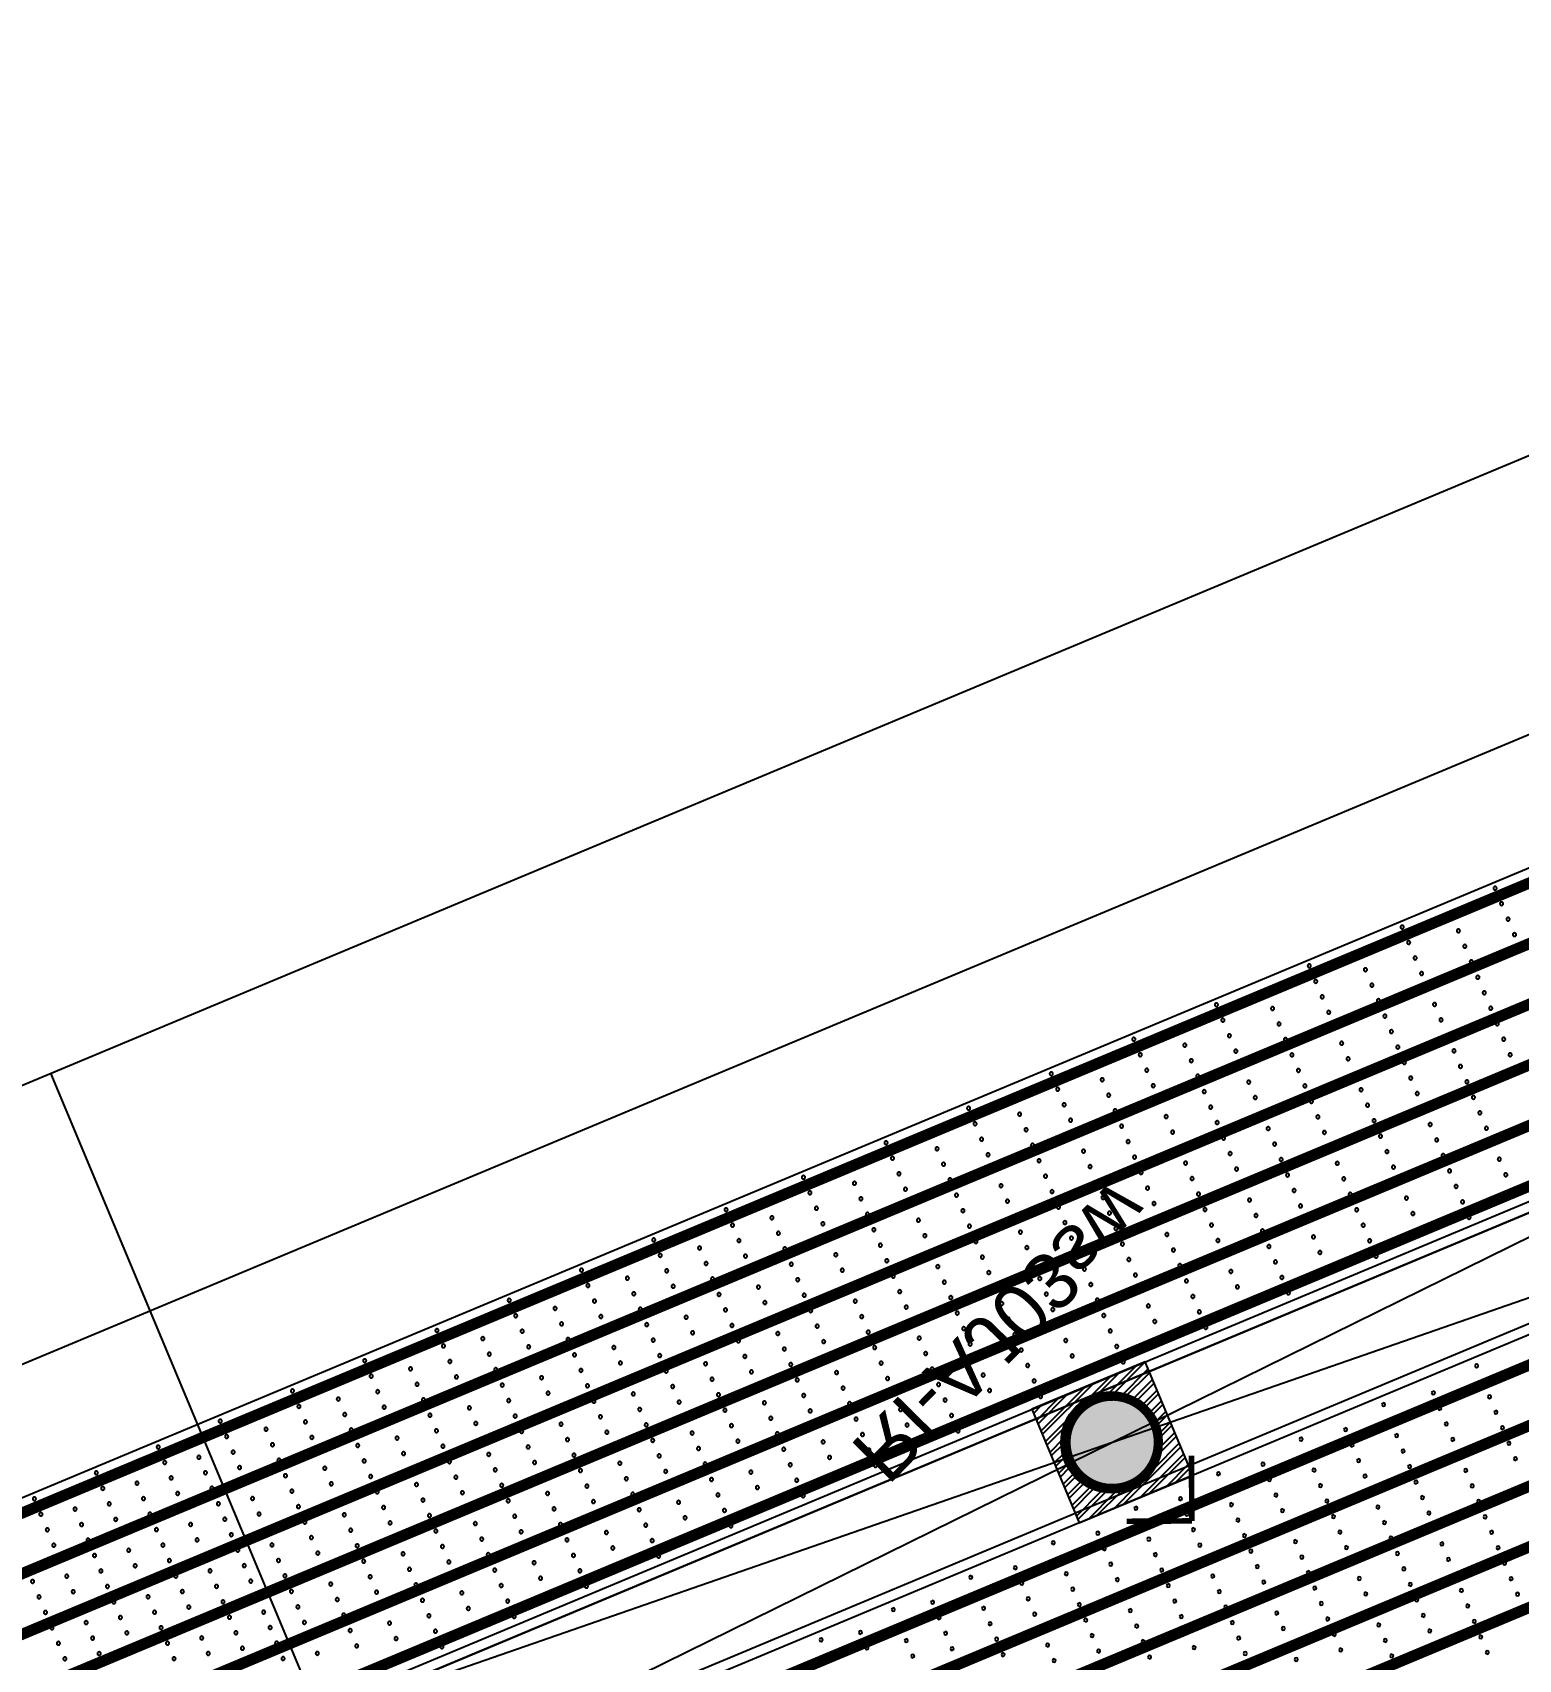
# Model space of a CAD drawing. Header units: millimetres. Extents: x 768159 to 833032, y -1374957 to -1225629.
# Drawn here: x 814811 to 817467, y -1273414 to -1270505 of the extents above; entities that cross this region are included whole.
import ezdxf
from ezdxf.enums import TextEntityAlignment as Align
from ezdxf.xclip import XClip

# ---------------------------------------------------------------- set-up
doc = ezdxf.new("R2010")
doc.units = ezdxf.units.MM
doc.header["$LTSCALE"] = 10
doc.header["$MEASUREMENT"] = 0
doc.header["$XCLIPFRAME"] = 0
doc.set_wipeout_variables(frame=1)
doc.linetypes.add('CENTER', pattern=[50.8, 31.75, -6.35, 6.35, -6.35])
for name, color, linetype in [('I—平顶—分格线', 8, 'Continuous'), ('I—平顶—暖通', 144, 'Continuous'), ('I—平顶—灯具', 62, 'Continuous'), ('I—平顶—造型', 122, 'Continuous')]:
    doc.layers.add(name, color=color, linetype=linetype)
doc.styles.add('ARIAL', font='arial.ttf')
doc.styles.get("Standard").update_dxf_attribs({"font": 'arial.ttf'})
doc.dimstyles.new('標準', dxfattribs={"dimtxt": 2.5, "dimasz": 0.8, "dimexe": 0, "dimexo": 0, "dimgap": 1, "dimtad": 1, "dimdec": 0, "dimzin": 0, "dimdsep": 46, "dimtxsty": 'Standard', "dimblk": 'DOT', "dimcen": 1, "dimaunit": 1, "dimadec": 3, "dimazin": 0, "dimtfac": 1, "dimtdec": 0, "dimtmove": 2, "dimatfit": 3, "dimfxl": 1, "dimtolj": 1, "dimtzin": 0, "dimarcsym": 0})

# ---------------------------------------------------------------- blocks, each defined once
blk = doc.blocks.new('7890')
at = {"layer": 'I—平顶—分格线', "color": 1}
for centre in [(-2750, -20), (-2610, -20), (-2470, -20), (-2330, -20), (-2190, -20), (-2050, -20), (-2820, -35), (-2750, -50), (-2680, -35), (-2610, -50), (-2540, -35), (-2470, -50), (-2400, -35), (-2330, -50), (-2260, -35), (-2190, -50), (-2120, -35), (-2050, -50), (-1980, -35), (-2890, -80), (-2820, -65), (-2750, -80), (-2680, -65), (-2610, -80), (-2540, -65), (-2470, -80), (-2400, -65), (-2330, -80), (-2260, -65), (-2190, -80), (-2120, -65), (-2050, -80), (-1980, -65), (-2960, -95), (-2890, -110), (-2820, -95), (-2750, -110), (-2680, -95), (-2610, -110), (-2540, -95), (-2470, -110), (-2400, -95), (-2330, -110), (-2260, -95), (-2190, -110), (-2120, -95), (-2050, -110), (-1980, -95), (-2960, -125), (-2890, -140), (-2820, -125), (-2750, -140), (-2680, -125), (-2610, -140), (-2540, -125), (-2470, -140), (-2400, -125), (-2330, -140), (-2260, -125), (-2190, -140), (-2120, -125), (-2050, -140), (-1980, -125), (-2960, -155), (-2890, -170), (-2820, -155), (-2750, -170), (-2680, -155), (-2610, -170), (-2540, -155), (-2470, -170), (-2400, -155), (-2330, -170), (-2260, -155), (-2190, -170), (-2120, -155), (-2050, -170), (-1980, -155), (-2960, -185), (-2890, -200), (-2820, -185), (-2750, -200), (-2680, -185), (-2610, -200), (-2540, -185), (-2470, -200), (-2400, -185), (-2330, -200), (-2260, -185), (-2190, -200), (-2120, -185), (-2050, -200), (-1980, -185), (-2960, -215), (-2890, -230), (-2820, -215), (-2750, -230), (-2680, -215), (-2610, -230), (-2540, -215), (-2470, -230), (-2400, -215), (-2330, -230), (-2260, -215), (-2190, -230), (-2120, -215), (-2050, -230), (-1980, -215), (-2960, -245), (-2890, -260), (-2820, -245), (-2750, -260), (-2680, -245), (-2610, -260), (-2540, -245), (-2470, -260), (-2400, -245), (-2330, -260), (-2260, -245), (-2190, -260), (-2120, -245), (-2050, -260), (-1980, -245), (-2960, -275), (-2890, -290), (-2820, -275), (-2750, -290), (-2680, -275), (-2610, -290), (-2540, -275), (-2470, -290), (-2400, -275), (-2330, -290), (-2260, -275), (-2190, -290), (-2120, -275), (-2050, -290), (-1980, -275), (-2960, -305), (-2890, -320), (-2820, -305), (-2750, -320), (-2680, -305), (-2610, -320), (-2540, -305), (-2470, -320), (-2400, -305), (-2330, -320), (-2260, -305), (-2190, -320), (-2120, -305), (-2050, -320), (-1980, -305), (-2960, -335), (-2890, -350), (-2820, -335), (-2750, -350), (-2680, -335), (-2610, -350), (-2540, -335), (-2470, -350), (-2400, -335), (-2330, -350), (-2260, -335), (-2190, -350), (-2120, -335), (-2050, -350), (-1980, -335), (-2960, -365), (-2890, -380), (-2820, -365), (-2750, -380), (-2680, -365), (-2610, -380), (-2540, -365), (-2470, -380), (-2400, -365), (-2330, -380), (-2260, -365), (-2190, -380), (-2120, -365), (-2050, -380), (-1980, -365), (-2960, -395), (-2890, -410), (-2820, -395), (-2750, -410), (-2680, -395), (-2610, -410), (-2540, -395), (-2470, -410), (-2400, -395), (-2330, -410), (-2260, -395), (-2190, -410), (-2120, -395), (-2050, -410), (-1980, -395), (-2960, -425), (-2820, -425), (-2680, -425), (-2540, -425), (-2400, -425), (-2260, -425), (-2120, -425), (-1980, -425), (-2960, -455), (-2890, -440), (-2820, -455), (-2750, -440), (-2680, -455), (-2610, -440), (-2540, -455), (-2470, -440), (-2400, -455), (-2330, -440), (-2260, -455), (-2190, -440), (-2120, -455), (-2050, -440), (-1980, -455), (-2960, -485), (-2890, -470), (-2820, -485), (-2750, -470), (-2680, -485), (-2610, -470), (-2540, -485), (-2470, -470), (-2400, -485), (-2330, -470), (-2260, -485), (-2190, -470), (-2120, -485), (-2050, -470), (-1980, -485), (-2960, -515), (-2890, -500), (-2820, -515), (-2750, -500), (-2680, -515), (-2610, -500), (-2540, -515), (-2470, -500), (-2400, -515), (-2330, -500), (-2260, -515), (-2190, -500), (-2120, -515), (-2050, -500), (-1980, -515), (-2960, -545), (-2890, -530), (-2820, -545), (-2750, -530), (-2680, -545), (-2610, -530), (-2540, -545), (-2470, -530), (-2400, -545), (-2330, -530), (-2260, -545), (-2190, -530), (-2120, -545), (-2050, -530), (-1980, -545), (-1980, -1295), (-2050, -1340), (-1980, -1325), (-2120, -1355), (-2050, -1370), (-1980, -1355), (-2120, -1385), (-1980, -1385)]:
    blk.add_circle(centre, 3, dxfattribs=at)
at = {"layer": 'I—平顶—分格线', "color": 3}
for centre in [(-1910, -20), (-1750, -20), (-1590, -20), (-1430, -20), (-1270, -20), (-1110, -20), (-1910, -50), (-1830, -35), (-1750, -50), (-1670, -35), (-1590, -50), (-1510, -35), (-1430, -50), (-1350, -35), (-1270, -50), (-1190, -35), (-1110, -50), (-1030, -35), (-1910, -80), (-1830, -65), (-1750, -80), (-1670, -65), (-1590, -80), (-1510, -65), (-1430, -80), (-1350, -65), (-1270, -80), (-1190, -65), (-1110, -80), (-1030, -65), (-1910, -110), (-1830, -95), (-1750, -110), (-1670, -95), (-1590, -110), (-1510, -95), (-1430, -110), (-1350, -95), (-1270, -110), (-1190, -95), (-1110, -110), (-1030, -95), (-1910, -140), (-1830, -125), (-1750, -140), (-1670, -125), (-1590, -140), (-1510, -125), (-1430, -140), (-1350, -125), (-1270, -140), (-1190, -125), (-1110, -140), (-1030, -125), (-1910, -170), (-1830, -155), (-1750, -170), (-1670, -155), (-1590, -170), (-1510, -155), (-1430, -170), (-1350, -155), (-1270, -170), (-1190, -155), (-1110, -170), (-1030, -155), (-1910, -200), (-1830, -185), (-1750, -200), (-1670, -185), (-1590, -200), (-1510, -185), (-1430, -200), (-1350, -185), (-1270, -200), (-1190, -185), (-1110, -200), (-1030, -185), (-1910, -230), (-1830, -215), (-1750, -230), (-1670, -215), (-1590, -230), (-1510, -215), (-1430, -230), (-1350, -215), (-1270, -230), (-1190, -215), (-1110, -230), (-1030, -215), (-1910, -260), (-1830, -245), (-1750, -260), (-1670, -245), (-1590, -260), (-1510, -245), (-1430, -260), (-1350, -245), (-1270, -260), (-1190, -245), (-1110, -260), (-1030, -245), (-1910, -290), (-1830, -275), (-1750, -290), (-1670, -275), (-1590, -290), (-1510, -275), (-1430, -290), (-1350, -275), (-1270, -290), (-1190, -275), (-1110, -290), (-1030, -275), (-1910, -320), (-1830, -305), (-1750, -320), (-1670, -305), (-1590, -320), (-1510, -305), (-1430, -320), (-1350, -305), (-1270, -320), (-1190, -305), (-1110, -320), (-1030, -305), (-1910, -350), (-1830, -335), (-1750, -350), (-1670, -335), (-1590, -350), (-1510, -335), (-1430, -350), (-1350, -335), (-1270, -350), (-1190, -335), (-1110, -350), (-1030, -335), (-1910, -380), (-1830, -365), (-1750, -380), (-1670, -365), (-1590, -380), (-1510, -365), (-1430, -380), (-1350, -365), (-1270, -380), (-1190, -365), (-1110, -380), (-1030, -365), (-1910, -410), (-1830, -395), (-1750, -410), (-1670, -395), (-1590, -410), (-1510, -395), (-1430, -410), (-1350, -395), (-1270, -410), (-1190, -395), (-1110, -410), (-1030, -395), (-1830, -425), (-1670, -425), (-1510, -425), (-1350, -425), (-1190, -425), (-1030, -425), (-1910, -440), (-1830, -455), (-1750, -440), (-1670, -455), (-1590, -440), (-1510, -455), (-1430, -440), (-1350, -455), (-1270, -440), (-1190, -455), (-1110, -440), (-1030, -455), (-1910, -470), (-1830, -485), (-1750, -470), (-1670, -485), (-1590, -470), (-1510, -485), (-1430, -470), (-1350, -485), (-1270, -470), (-1190, -485), (-1110, -470), (-1030, -485), (-1910, -500), (-1830, -515), (-1750, -500), (-1670, -515), (-1590, -500), (-1510, -515), (-1430, -500), (-1350, -515), (-1270, -500), (-1190, -515), (-1110, -500), (-1030, -515), (-1910, -530), (-1830, -545), (-1750, -530), (-1670, -545), (-1590, -530), (-1510, -545), (-1430, -530), (-1350, -545), (-1270, -530), (-1190, -545), (-1110, -530), (-1030, -545), (-1030, -905), (-1110, -950), (-1030, -935), (-1190, -965), (-1110, -980), (-1030, -965), (-1270, -1010), (-1190, -995), (-1110, -1010), (-1030, -995), (-1350, -1025), (-1270, -1040), (-1190, -1025), (-1110, -1040), (-1030, -1025), (-1430, -1070), (-1350, -1055), (-1270, -1070), (-1190, -1055), (-1110, -1070), (-1030, -1055), (-1430, -1100), (-1350, -1085), (-1270, -1100), (-1190, -1085), (-1110, -1100), (-1030, -1085), (-1590, -1130), (-1510, -1115), (-1430, -1130), (-1350, -1115), (-1270, -1130), (-1190, -1115), (-1110, -1130), (-1030, -1115), (-1590, -1160), (-1510, -1145), (-1430, -1160), (-1350, -1145), (-1270, -1160), (-1190, -1145), (-1110, -1160), (-1030, -1145), (-1750, -1190), (-1670, -1175), (-1590, -1190), (-1510, -1175), (-1430, -1190), (-1350, -1175), (-1270, -1190), (-1190, -1175), (-1110, -1190), (-1030, -1175), (-1750, -1220), (-1670, -1205), (-1590, -1220), (-1510, -1205), (-1430, -1220), (-1350, -1205), (-1270, -1220), (-1190, -1205), (-1110, -1220), (-1030, -1205), (-1830, -1235), (-1750, -1250), (-1670, -1235), (-1590, -1250), (-1510, -1235), (-1430, -1250), (-1350, -1235), (-1270, -1250), (-1190, -1235), (-1110, -1250), (-1030, -1235), (-1910, -1280), (-1830, -1265), (-1750, -1280), (-1670, -1265), (-1590, -1280), (-1510, -1265), (-1430, -1280), (-1350, -1265), (-1270, -1280), (-1190, -1265), (-1110, -1280), (-1030, -1265), (-1910, -1310), (-1830, -1295), (-1750, -1310), (-1670, -1295), (-1590, -1310), (-1510, -1295), (-1430, -1310), (-1350, -1295), (-1270, -1310), (-1190, -1295), (-1110, -1310), (-1030, -1295), (-1910, -1340), (-1830, -1325), (-1750, -1340), (-1670, -1325), (-1590, -1340), (-1510, -1325), (-1430, -1340), (-1350, -1325), (-1270, -1340), (-1190, -1325), (-1110, -1340), (-1030, -1325), (-1910, -1370), (-1830, -1355), (-1750, -1370), (-1670, -1355), (-1590, -1370), (-1510, -1355), (-1430, -1370), (-1350, -1355), (-1270, -1370), (-1190, -1355), (-1110, -1370), (-1030, -1355), (-1830, -1385), (-1670, -1385), (-1510, -1385), (-1350, -1385), (-1190, -1385), (-1030, -1385)]:
    blk.add_circle(centre, 3, dxfattribs=at)
at = {"layer": 'I—平顶—分格线'}
for centre in [(-940, -20), (-760, -20), (-940, -50), (-850, -35), (-760, -50), (-670, -35), (-940, -80), (-850, -65), (-760, -80), (-670, -65), (-940, -110), (-850, -95), (-760, -110), (-670, -95), (-940, -140), (-850, -125), (-760, -140), (-670, -125), (-940, -170), (-850, -155), (-760, -170), (-670, -155), (-940, -200), (-850, -185), (-760, -200), (-670, -185), (-940, -230), (-850, -215), (-760, -230), (-670, -215), (-580, -230), (-940, -260), (-850, -245), (-760, -260), (-670, -245), (-580, -260), (-940, -290), (-850, -275), (-760, -290), (-670, -275), (-580, -290), (-940, -320), (-850, -305), (-760, -320), (-670, -305), (-580, -320), (-940, -350), (-850, -335), (-760, -350), (-670, -335), (-580, -350), (-940, -380), (-850, -365), (-760, -380), (-670, -365), (-580, -380), (-940, -410), (-850, -395), (-760, -410), (-670, -395), (-580, -410), (-850, -425), (-670, -425), (-940, -440), (-850, -455), (-760, -440), (-670, -455), (-580, -440), (-490, -455), (-940, -470), (-850, -485), (-760, -470), (-670, -485), (-580, -470), (-490, -485), (-940, -500), (-850, -515), (-760, -500), (-670, -515), (-580, -500), (-490, -515), (-940, -530), (-850, -545), (-760, -530), (-670, -545), (-580, -530), (-490, -545), (-940, -980), (-940, -1010), (-940, -1040), (-940, -1070), (-940, -1100), (-940, -1130), (-940, -1160), (-940, -1190), (-940, -1220), (-850, -1205), (-940, -1250), (-850, -1235), (-940, -1280), (-850, -1265), (-940, -1310), (-850, -1295), (-940, -1340), (-850, -1325), (-940, -1370), (-850, -1355), (-850, -1385)]:
    blk.add_circle(centre, 3, dxfattribs=at)
blk = doc.blocks.new('*U296')
for p, q in [((-938.2, 85.3), (225.4, 85.3)), ((218.3, 78.2), (-931.1, 78.2)), ((-931.1, 78.2), (218.3, 78.2)), ((218.3, 78.2), (-931.1, 7.1)), ((-931.1, 78.2), (218.3, 7.1)), ((225.4, 0), (-938.2, 0)), ((218.3, 7.1), (-931.1, 7.1))]:
    blk.add_line(p, q)
blk = doc.blocks.new('4560')
at = {"layer": 'I—平顶—分格线'}
for centre in [(-20, -110), (-20, -140), (-140, -170), (-80, -155), (-20, -170), (-200, -185), (-140, -200), (-80, -185), (-20, -200), (-260, -230), (-200, -215), (-140, -230), (-80, -215), (-20, -230), (-380, -260), (-320, -245), (-260, -260), (-200, -245), (-140, -260), (-80, -245), (-20, -260), (-380, -290), (-320, -275), (-260, -290), (-200, -275), (-140, -290), (-80, -275), (-20, -290), (-380, -320), (-320, -305), (-260, -320), (-200, -305), (-140, -320), (-80, -305), (-20, -320), (-380, -350), (-320, -335), (-260, -350), (-200, -335), (-140, -350), (-80, -335), (-20, -350), (-380, -380), (-320, -365), (-260, -380), (-200, -365), (-140, -380), (-80, -365), (-20, -380), (-380, -410), (-320, -395), (-260, -410), (-200, -395), (-140, -410), (-80, -395), (-20, -410), (-320, -425), (-200, -425), (-80, -425), (-320, -455), (-260, -440), (-200, -455), (-140, -440), (-80, -455), (-20, -440), (-320, -485), (-260, -470), (-200, -485), (-140, -470), (-80, -485), (-20, -470), (-320, -515), (-260, -500), (-200, -515), (-140, -500), (-80, -515), (-20, -500), (-320, -545), (-260, -530), (-200, -545), (-140, -530), (-80, -545), (-20, -530)]:
    blk.add_circle(centre, 3, dxfattribs=at)
blk = doc.blocks.new('*D175')
at = {"layer": 'Defpoints', "color": 0, "transparency": 16777216}
for p in [(82.5, 69.3), (82.5, 0), (-82.5, 0)]:
    blk.add_point(p, dxfattribs=at)
at = {"color": 0, "transparency": 16777216, "insert": (69.3, 88.9), "char_height": 15, "attachment_point": 5}
blk.add_mtext('\\A1;165', dxfattribs=at)
blk = doc.blocks.new('_Dot')
at = {"color": 0, "linetype": 'ByBlock', "lineweight": -2}
blk.add_line((-0.5, 0), (-1, 0), dxfattribs=at)
at = {"color": 0, "linetype": 'ByBlock', "const_width": 0.5}
blk.add_lwpolyline([(-0.25, 0, 1), (0.25, 0, 1)], format="xyb", close=True, dxfattribs=at)
blk = doc.blocks.new('*U171')
h = blk.add_hatch(color=256)
edge = h.paths.add_edge_path()
edge.add_arc((0, 0), 82.5, -90, 90, ccw=False)
edge.add_arc((0, 0), 82.5, 90, 270, ccw=False)
at = {"const_width": 16.5}
blk.add_lwpolyline([(82.5, 0, 0.414214), (0, 82.5, 0.414214), (-82.5, 0, 0.414214), (0, -82.5, 0.414214)], format="xyb", close=True, dxfattribs=at)
dim = blk.add_linear_dim(base=(82.5, 69.3), p1=(-82.5, 0), p2=(82.5, 0), dimstyle='標準', override={"dimtxt": 15, "dimgap": 5, "dimse1": 1, "dimse2": 1, "dimsd1": 1, "dimsd2": 1})
dim.commit()
dim.dimension.update_dxf_attribs({"geometry": '*D175', "text_midpoint": (69.3, 88.9), "dimtype": 160})
blk = doc.blocks.new('*U172')
at = {"const_width": 10}
for points in [[(0, 200), (-82.5, 117.5)], [(0, 200), (82.5, 117.5)]]:
    blk.add_lwpolyline(points, dxfattribs=at)
blk.add_blockref('*U171', (0, 0))
at = {"style": 'ARIAL'}
blk.add_text('RI-AJ03sw', height=100, dxfattribs=at).set_placement((0, -280.2), align=Align.MIDDLE_CENTER)
blk.add_text('RI-AJ03sw', height=100, dxfattribs=at).set_placement((0, -280.2), align=Align.MIDDLE_CENTER)
blk = doc.blocks.new('P1-T2')
at = {"layer": 'I—平顶—分格线'}
for points in [[(-5230, -20), (-5230, -22429.3)], [(-5010, -20), (-5010, -22429.3)], [(-5690.8, -17224.7), (-10.8, -17224.7)]]:
    blk.add_lwpolyline(points, dxfattribs=at)
at = {"layer": 'I—平顶—灯具', "linetype": 'CENTER', "ltscale": 0.01, "const_width": 20}
for points in [[(-4985, -20), (-4985, -22429.3)], [(-4885, -20), (-4885, -22429.3)], [(-4785, -20), (-4785, -22429.3)], [(-4685, -20), (-4685, -22429.3)], [(-4585, -20), (-4585, -22429.3)], [(-4485, -20), (-4485, -22429.3)], [(-4190, -20), (-4190, -22429.3)], [(-4090, -20), (-4090, -22429.3)], [(-3990, -20), (-3990, -22429.3)], [(-3890, -20), (-3890, -22429.3)], [(-3790, -20), (-3790, -22429.3)]]:
    blk.add_lwpolyline(points, dxfattribs=at)
at = {"layer": 'I—平顶—分格线'}
ref = blk.add_blockref('4560', (-4455, -17224.6), dxfattribs=dict(at, xscale=-0.9999999999999996, rotation=270))
XClip(ref).set_block_clipping_path([(-5224.7051508586, -555.0000256187), (17224.6040659998, -5.0000259745)])
blk.add_wipeout([(-4460, -15618.2), (-4460, -15838.2), (-4240, -15838.2), (-4240, -15618.2)]).dxf.layer = 'I—平顶—造型'
h = blk.add_hatch(dxfattribs=at)
h.set_pattern_fill('ANSI32', color=256, scale=2, angle=-112.6844)
h.set_pattern_definition([(292.3155952, (1488390.101, 242279.154), (17.62327694, 7.23343693), []), (292.3155952, (1488386.638, 242270.868), (17.62327694, 7.23343693), [])])
edge = h.paths.add_edge_path(flags=16)
edge.add_arc((-4346.4, -15729.7), 86.7, -112.6844, 247.3156)
h.paths.add_polyline_path([(-4460, -15618.2), (-4460, -15838.2), (-4240, -15838.2), (-4240, -15618.2)])
at = {"layer": 'I—平顶—造型'}
blk.add_lwpolyline([(-5690.8, -22449.3), (-5690.8, -22449.3), (-5690.8, 0), (-10.8, 0), (-10.8, -2097.6)], dxfattribs=at)
blk.add_lwpolyline([(-4460, -15618.2), (-4460, -15838.2), (-4240, -15838.2), (-4240, -15618.2)], close=True, dxfattribs=at)
blk.add_circle((-4350.3, -15729.3), 90, dxfattribs=at)
at = {"layer": 'I—平顶—分格线'}
ref = blk.add_blockref('7890', (-4455, -14224.6), dxfattribs=dict(at, xscale=-0.9999999999999996, rotation=270))
XClip(ref).set_block_clipping_path([(-8224.7051508586, -555.0000256187), (14224.6040659998, -5.0000259745)])
at = {"layer": 'I—平顶—分格线', "xscale": -0.9999999999999996, "rotation": 270}
blk.add_blockref('7890', (-2840, -14224.6), dxfattribs=at)
at = {"layer": 'I—平顶—暖通', "xscale": 2.578178684655874, "yscale": 2.578178684655874, "zscale": 2.578178684655874, "rotation": 90}
blk.add_blockref('*U296', (-4240, -14805.8), dxfattribs=at)
at = {"layer": 'I—平顶—灯具', "linetype": 'CENTER', "ltscale": 0.002, "xscale": -1, "rotation": 292.6941161594539}
blk.add_blockref('*U172', (-4350, -15728.2), dxfattribs=at)

msp = doc.modelspace()

# ---------------------------------------------------------------- block references
at = {"rotation": 292.6891305224073}
msp.add_blockref('P1-T2', (832929.7, -1270972.1, 0), dxfattribs=at)

doc.saveas('drawing.dxf')
